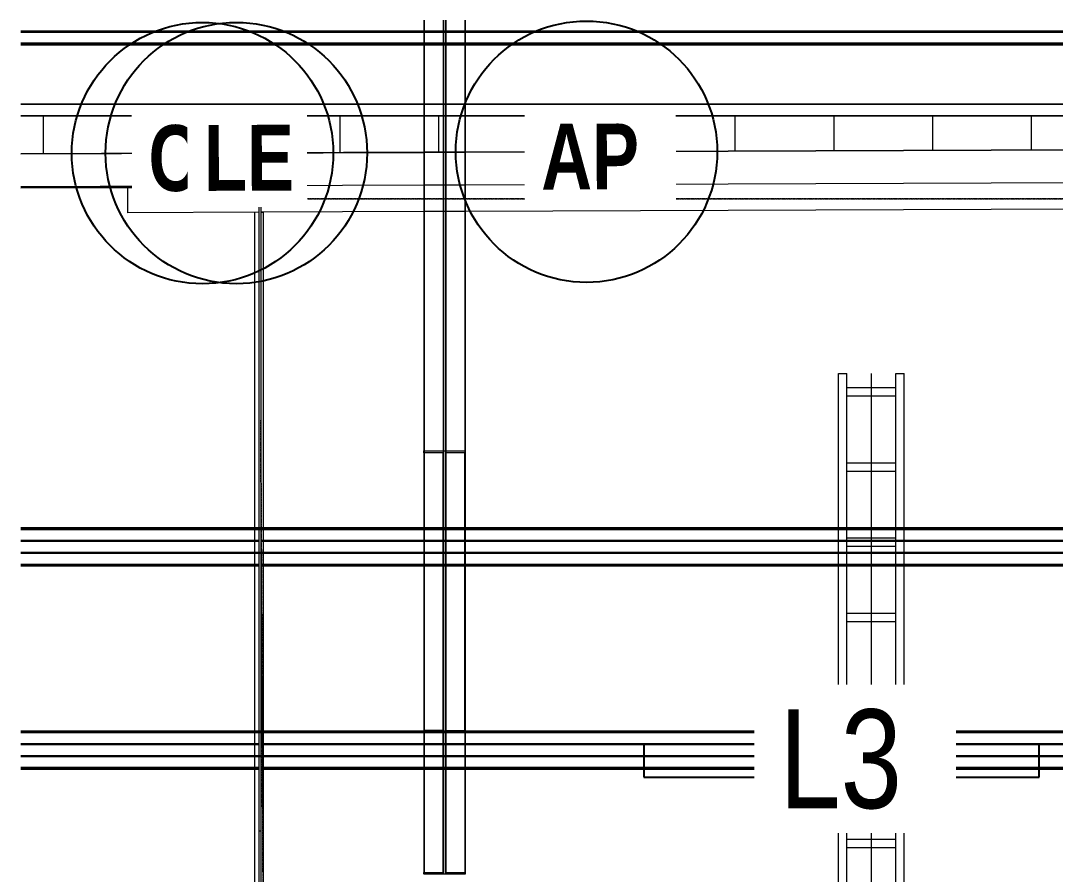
# Model space of a CAD drawing. Header units: centimetres. Extents: x -1906 to 5208, y -261 to 2955.
# Drawn here: x 1038.2 to 1352.3, y 2171.9 to 2431.2 of the extents above; entities that cross this region are included whole.
import ezdxf

# ---------------------------------------------------------------- set-up
doc = ezdxf.new("R2010")
doc.units = ezdxf.units.CM
doc.linetypes.add('_Overhead_2_', pattern=[0.47625, 0.3175, -0.15875])
doc.linetypes.add('Hidden', pattern=[0.714375, 0.47625, -0.238125])
for name, color, linetype, lineweight in [('A-ANNO-NOTE', 7, 'Continuous', 18), ('A-CLNG', 7, 'Continuous', 18), ('A-CLNG-PATT', 7, 'Continuous', 18), ('A-DETL-HDLN', 7, 'Hidden', 18), ('A-DOOR', 7, 'Continuous', 18), ('A-FLOR', 7, 'Continuous', 18), ('A-WALL', 7, 'Continuous', 18), ('E-CABL-TRAY', 7, 'Continuous', 18), ('E-CABL-TRAY-CNTR', 7, 'Continuous', 18), ('E-LITE-EQPM', 7, 'Continuous', 18), ('E-LITE-EQPM-IDEN', 7, 'Continuous', 18), ('G-IMPT', 7, 'Continuous', 18), ('I-WALL', 7, 'Continuous', 9), ('M-EQPM', 7, 'Continuous', 18), ('S-BEAM', 7, 'Continuous', 18), ('S-COLS', 7, 'Continuous', 18)]:
    doc.layers.add(name, color=color, linetype=linetype, lineweight=lineweight)
doc.styles.add('Arial_1', font='arial.ttf', dxfattribs={"width": 0.8, "height": 30})
doc.styles.add('Century Gothic_B_1', font='GOTHICB.TTF', dxfattribs={"width": 0.8, "height": 20})

# ---------------------------------------------------------------- blocks, each defined once
blk = doc.blocks.new('Costanera Perfil Z - Parametrizado - h_22cm-1718422-Planta Bodega almacenamiento insumos')
at = {"layer": 'S-BEAM', "color": 254, "lineweight": 9, "true_color": 0xcccccc}
for p, q in [((1.67, 4686.77), (1.67, 1495.65)), ((2.01, 4686.77), (2.01, 1495.65)), ((5.26, 4686.77), (5.26, 1495.65)), ((5.5, 4686.77), (5.5, 1495.65)), ((5.54, 4686.77), (5.54, 1495.65)), ((5.84, 4686.77), (5.84, 1495.65))]:
    blk.add_line(p, q, dxfattribs=at)
blk = doc.blocks.new('Costanera Perfil Z - Parametrizado - h_22cm-1718325-Planta Bodega almacenamiento insumos')
at = {"layer": 'S-BEAM', "color": 254, "lineweight": 9, "true_color": 0xcccccc}
for p, q in [((-5.84, 4686.98), (-5.84, 1495.86)), ((-5.54, 4686.98), (-5.54, 1495.86)), ((-5.5, 1495.86), (-5.5, 4686.98)), ((-5.26, 4686.98), (-5.26, 1495.86)), ((-2.01, 4686.98), (-2.01, 1568.73)), ((-1.67, 4686.98), (-1.67, 1568.73)), ((1.67, 4686.98), (1.67, 1495.86)), ((2.01, 4686.98), (2.01, 1495.86)), ((5.26, 4686.98), (5.26, 1568.73)), ((5.5, 4686.98), (5.5, 1568.73)), ((5.54, 4686.98), (5.54, 1568.73)), ((5.84, 4686.98), (5.84, 1568.73)), ((-2.01, 1568.23), (-2.01, 1495.86)), ((-1.67, 1568.23), (-1.67, 1495.86)), ((5.26, 1568.23), (5.26, 1495.86)), ((5.5, 1568.23), (5.5, 1495.86)), ((5.54, 1568.23), (5.54, 1495.86)), ((5.84, 1568.23), (5.84, 1495.86))]:
    blk.add_line(p, q, dxfattribs=at)
blk = doc.blocks.new('PQ_RVR_EST-01_ZZ_ZZ_MO_T_A_rvt-2-Planta Bodega almacenamiento insumos')
at = {"layer": 'S-BEAM', "color": 254, "lineweight": 9, "true_color": 0xcccccc}
for p, q in [((-4930.09, 2431.32), (-4930.09, 2427.99)), ((-4930.09, 2431.32), (-4930.09, 2427.99)), ((-4930.09, 2427.99), (-4930.09, 2431.32)), ((-4930.09, 2431.32), (-4930.09, 2427.99)), ((-4924.2, 2427.99), (-4924.2, 2431.32)), ((-4924.2, 2431.32), (-4924.2, 2427.99)), ((-4923.49, 2427.99), (-4923.49, 2431.32)), ((-4923.49, 2431.32), (-4923.49, 2427.99)), ((-4917.59, 2427.99), (-4917.59, 2431.32)), ((-4917.59, 2431.32), (-4917.59, 2427.99)), ((-4917.59, 2431.32), (-4917.59, 2427.99)), ((-4917.59, 2431.32), (-4917.59, 2427.99)), ((-4930.09, 2427.99), (-4930.09, 2427.64)), ((-4930.09, 2427.99), (-4930.09, 2427.64)), ((-4930.09, 2427.64), (-4930.09, 2427.99)), ((-4930.09, 2427.99), (-4930.09, 2427.64)), ((-4930.09, 2427.64), (-4930.09, 2423.81)), ((-4930.09, 2427.64), (-4930.09, 2423.81)), ((-4930.09, 2423.81), (-4930.09, 2427.64)), ((-4930.09, 2427.64), (-4930.09, 2423.81)), ((-4924.2, 2427.64), (-4924.2, 2427.99)), ((-4924.2, 2427.99), (-4924.2, 2427.64)), ((-4924.2, 2423.81), (-4924.2, 2427.64)), ((-4924.2, 2427.64), (-4924.2, 2423.81)), ((-4923.49, 2427.64), (-4923.49, 2427.99)), ((-4923.49, 2427.99), (-4923.49, 2427.64)), ((-4923.49, 2423.81), (-4923.49, 2427.64)), ((-4923.49, 2427.64), (-4923.49, 2423.81)), ((-4917.59, 2427.64), (-4917.59, 2427.99)), ((-4917.59, 2427.99), (-4917.59, 2427.64)), ((-4917.59, 2427.99), (-4917.59, 2427.64)), ((-4917.59, 2427.99), (-4917.59, 2427.64)), ((-4917.59, 2423.81), (-4917.59, 2427.64)), ((-4917.59, 2427.64), (-4917.59, 2423.81)), ((-4917.59, 2427.64), (-4917.59, 2423.81)), ((-4917.59, 2427.64), (-4917.59, 2423.81)), ((-4930.09, 2423.81), (-4930.09, 2277.18)), ((-4930.09, 2423.81), (-4930.09, 2277.18)), ((-4930.09, 2277.18), (-4930.09, 2423.81)), ((-4930.09, 2423.81), (-4930.09, 2300.51)), ((-4924.2, 2277.18), (-4924.2, 2423.81)), ((-4924.2, 2423.81), (-4924.2, 2277.18)), ((-4923.49, 2277.18), (-4923.49, 2423.81)), ((-4923.49, 2423.81), (-4923.49, 2277.18)), ((-4917.59, 2277.18), (-4917.59, 2423.81)), ((-4917.59, 2423.81), (-4917.59, 2277.18)), ((-4917.59, 2423.81), (-4917.59, 2277.18)), ((-4917.59, 2423.81), (-4917.59, 2277.18)), ((-4930.09, 2299.86), (-4930.09, 2277.18)), ((-4930.09, 2277.18), (-4930.09, 2273.36)), ((-4930.09, 2277.18), (-4930.09, 2273.36)), ((-4930.09, 2273.36), (-4930.09, 2277.18)), ((-4930.09, 2277.18), (-4930.09, 2273.36)), ((-4924.2, 2273.36), (-4924.2, 2277.18)), ((-4924.2, 2277.18), (-4924.2, 2273.36)), ((-4923.49, 2273.36), (-4923.49, 2277.18)), ((-4923.49, 2277.18), (-4923.49, 2273.36)), ((-4917.59, 2273.36), (-4917.59, 2277.18)), ((-4917.59, 2277.18), (-4917.59, 2273.36)), ((-4917.59, 2277.18), (-4917.59, 2273.36)), ((-4917.59, 2277.18), (-4917.59, 2273.36)), ((-4930.09, 2273.36), (-4930.09, 2273.01)), ((-4930.09, 2273.36), (-4930.09, 2273.01)), ((-4930.09, 2273.01), (-4930.09, 2273.36)), ((-4930.09, 2273.36), (-4930.09, 2273.01)), ((-4930.09, 2273.01), (-4930.09, 2269.68)), ((-4930.09, 2273.01), (-4930.09, 2269.68)), ((-4930.09, 2269.68), (-4930.09, 2273.01)), ((-4930.09, 2273.01), (-4930.09, 2269.68)), ((-4924.2, 2273.01), (-4924.2, 2273.36)), ((-4924.2, 2273.36), (-4924.2, 2273.01)), ((-4924.2, 2269.68), (-4924.2, 2273.01)), ((-4924.2, 2273.01), (-4924.2, 2269.68)), ((-4923.49, 2273.01), (-4923.49, 2273.36)), ((-4923.49, 2273.36), (-4923.49, 2273.01)), ((-4923.49, 2269.68), (-4923.49, 2273.01)), ((-4923.49, 2273.01), (-4923.49, 2269.68)), ((-4917.59, 2273.01), (-4917.59, 2273.36)), ((-4917.59, 2273.36), (-4917.59, 2273.01)), ((-4917.59, 2273.36), (-4917.59, 2273.01)), ((-4917.59, 2273.36), (-4917.59, 2273.01)), ((-4917.59, 2269.68), (-4917.59, 2273.01)), ((-4917.59, 2273.01), (-4917.59, 2269.68)), ((-4917.59, 2273.01), (-4917.59, 2269.68)), ((-4917.59, 2273.01), (-4917.59, 2269.68)), ((-4930.09, 2269.68), (-4930.09, 2269.33)), ((-4930.09, 2269.68), (-4930.09, 2269.33)), ((-4930.09, 2269.33), (-4930.09, 2269.68)), ((-4930.09, 2269.68), (-4930.09, 2269.33)), ((-4930.09, 2269.33), (-4930.09, 2265.5)), ((-4930.09, 2269.33), (-4930.09, 2265.5)), ((-4930.09, 2265.5), (-4930.09, 2269.33)), ((-4930.09, 2269.33), (-4930.09, 2265.5)), ((-4924.2, 2269.33), (-4924.2, 2269.68)), ((-4924.2, 2269.68), (-4924.2, 2269.33)), ((-4924.2, 2265.5), (-4924.2, 2269.33)), ((-4924.2, 2269.33), (-4924.2, 2265.5)), ((-4923.49, 2269.33), (-4923.49, 2269.68)), ((-4923.49, 2269.68), (-4923.49, 2269.33)), ((-4923.49, 2265.5), (-4923.49, 2269.33)), ((-4923.49, 2269.33), (-4923.49, 2265.5)), ((-4917.59, 2269.33), (-4917.59, 2269.68)), ((-4917.59, 2269.68), (-4917.59, 2269.33)), ((-4917.59, 2269.68), (-4917.59, 2269.33)), ((-4917.59, 2269.68), (-4917.59, 2269.33)), ((-4917.59, 2265.5), (-4917.59, 2269.33)), ((-4917.59, 2269.33), (-4917.59, 2265.5)), ((-4917.59, 2269.33), (-4917.59, 2265.5)), ((-4917.59, 2269.33), (-4917.59, 2265.5)), ((-4930.09, 2265.5), (-4930.09, 2215.44)), ((-4930.09, 2265.5), (-4930.09, 2215.44)), ((-4930.09, 2215.44), (-4930.09, 2265.5)), ((-4930.09, 2265.5), (-4930.09, 2215.44)), ((-4924.2, 2215.44), (-4924.2, 2265.5)), ((-4924.2, 2265.5), (-4924.2, 2215.44)), ((-4923.49, 2215.44), (-4923.49, 2265.5)), ((-4923.49, 2265.5), (-4923.49, 2215.44)), ((-4917.59, 2215.44), (-4917.59, 2265.5)), ((-4917.59, 2265.5), (-4917.59, 2215.44)), ((-4917.59, 2265.5), (-4917.59, 2215.44)), ((-4917.59, 2265.5), (-4917.59, 2215.44)), ((-4930.09, 2215.44), (-4930.09, 2211.62)), ((-4930.09, 2215.44), (-4930.09, 2211.62)), ((-4930.09, 2211.62), (-4930.09, 2215.44)), ((-4930.09, 2215.44), (-4930.09, 2211.62)), ((-4924.2, 2211.62), (-4924.2, 2215.44)), ((-4924.2, 2215.44), (-4924.2, 2211.62)), ((-4923.49, 2211.62), (-4923.49, 2215.44)), ((-4923.49, 2215.44), (-4923.49, 2211.62)), ((-4917.59, 2211.62), (-4917.59, 2215.44)), ((-4917.59, 2215.44), (-4917.59, 2211.62)), ((-4917.59, 2215.44), (-4917.59, 2211.62)), ((-4917.59, 2215.44), (-4917.59, 2211.62)), ((-4930.09, 2211.62), (-4930.09, 2211.27)), ((-4930.09, 2211.62), (-4930.09, 2211.27)), ((-4930.09, 2211.27), (-4930.09, 2211.62)), ((-4930.09, 2211.62), (-4930.09, 2211.27)), ((-4930.09, 2211.27), (-4930.09, 2207.94)), ((-4930.09, 2211.27), (-4930.09, 2207.94)), ((-4930.09, 2207.94), (-4930.09, 2211.27)), ((-4930.09, 2211.27), (-4930.09, 2207.94)), ((-4924.2, 2211.27), (-4924.2, 2211.62)), ((-4924.2, 2211.62), (-4924.2, 2211.27)), ((-4924.2, 2207.94), (-4924.2, 2211.27)), ((-4924.2, 2211.27), (-4924.2, 2207.94)), ((-4923.49, 2211.27), (-4923.49, 2211.62)), ((-4923.49, 2211.62), (-4923.49, 2211.27)), ((-4923.49, 2207.94), (-4923.49, 2211.27)), ((-4923.49, 2211.27), (-4923.49, 2207.94)), ((-4917.59, 2211.27), (-4917.59, 2211.62)), ((-4917.59, 2211.62), (-4917.59, 2211.27)), ((-4917.59, 2211.62), (-4917.59, 2211.27)), ((-4917.59, 2211.62), (-4917.59, 2211.27)), ((-4917.59, 2207.94), (-4917.59, 2211.27)), ((-4917.59, 2211.27), (-4917.59, 2207.94)), ((-4917.59, 2211.27), (-4917.59, 2207.94)), ((-4917.59, 2211.27), (-4917.59, 2207.94)), ((-4930.09, 2207.94), (-4930.09, 2207.59)), ((-4930.09, 2207.94), (-4930.09, 2207.59)), ((-4930.09, 2207.59), (-4930.09, 2207.94)), ((-4930.09, 2207.94), (-4930.09, 2207.59)), ((-4930.09, 2207.59), (-4930.09, 2203.76)), ((-4930.09, 2207.59), (-4930.09, 2203.76)), ((-4930.09, 2203.76), (-4930.09, 2207.59)), ((-4930.09, 2207.59), (-4930.09, 2203.76)), ((-4924.2, 2207.59), (-4924.2, 2207.94)), ((-4924.2, 2207.94), (-4924.2, 2207.59)), ((-4924.2, 2203.76), (-4924.2, 2207.59)), ((-4924.2, 2207.59), (-4924.2, 2203.76)), ((-4923.49, 2207.59), (-4923.49, 2207.94)), ((-4923.49, 2207.94), (-4923.49, 2207.59)), ((-4923.49, 2203.76), (-4923.49, 2207.59)), ((-4923.49, 2207.59), (-4923.49, 2203.76)), ((-4917.59, 2207.59), (-4917.59, 2207.94)), ((-4917.59, 2207.94), (-4917.59, 2207.59)), ((-4917.59, 2207.94), (-4917.59, 2207.59)), ((-4917.59, 2207.94), (-4917.59, 2207.59)), ((-4917.59, 2203.76), (-4917.59, 2207.59)), ((-4917.59, 2207.59), (-4917.59, 2203.76)), ((-4917.59, 2207.59), (-4917.59, 2203.76)), ((-4917.59, 2207.59), (-4917.59, 2203.76)), ((-4930.09, 2203.76), (-4930.09, 2171.94)), ((-4930.09, 2203.76), (-4930.09, 2171.94)), ((-4930.09, 2171.94), (-4930.09, 2203.76)), ((-4930.09, 2203.76), (-4930.09, 2172.52)), ((-4924.2, 2171.94), (-4924.2, 2203.76)), ((-4924.2, 2203.76), (-4924.2, 2171.94)), ((-4923.49, 2171.94), (-4923.49, 2203.76)), ((-4923.49, 2203.76), (-4923.49, 2171.94)), ((-4917.59, 2171.94), (-4917.59, 2203.76)), ((-4917.59, 2203.76), (-4917.59, 2171.94)), ((-4917.59, 2203.76), (-4917.59, 2172.02)), ((-4917.59, 2203.76), (-4917.59, 2171.94)), ((-4924.2, 2171.94), (-4930.09, 2171.94)), ((-4917.59, 2171.94), (-4923.49, 2171.94)), ((-4917.59, 2172.02), (-4917.59, 2171.94))]:
    blk.add_line(p, q, dxfattribs=at)
at = {"layer": 'S-COLS', "color": 253, "lineweight": 9, "true_color": 0xaaaaaa}
for p, q in [((-4930.2, 2299.93), (-4930.2, 2300.52)), ((-4930.2, 2299.93), (-4930.2, 2277.18)), ((-4930.09, 2300.52), (-4917.7, 2300.52)), ((-4924.3, 2299.93), (-4930.09, 2299.93)), ((-4924.3, 2277.18), (-4924.3, 2299.93)), ((-4917.7, 2299.93), (-4923.59, 2299.93)), ((-4923.59, 2299.93), (-4923.59, 2277.18)), ((-4917.7, 2300.52), (-4917.7, 2299.93)), ((-4917.7, 2277.18), (-4917.7, 2299.93)), ((-4930.2, 2277.18), (-4930.2, 2273.36)), ((-4924.3, 2273.36), (-4924.3, 2277.18)), ((-4923.59, 2277.18), (-4923.59, 2273.36)), ((-4917.7, 2273.36), (-4917.7, 2277.18)), ((-4930.2, 2273.36), (-4930.2, 2273.01)), ((-4930.2, 2273.01), (-4930.2, 2269.68)), ((-4924.3, 2273.01), (-4924.3, 2273.36)), ((-4924.3, 2269.68), (-4924.3, 2273.01)), ((-4923.59, 2273.36), (-4923.59, 2273.01)), ((-4923.59, 2273.01), (-4923.59, 2269.68)), ((-4917.7, 2273.01), (-4917.7, 2273.36)), ((-4917.7, 2269.68), (-4917.7, 2273.01)), ((-4930.2, 2269.68), (-4930.2, 2269.33)), ((-4930.2, 2269.33), (-4930.2, 2265.5)), ((-4924.3, 2269.33), (-4924.3, 2269.68)), ((-4924.3, 2265.5), (-4924.3, 2269.33)), ((-4923.59, 2269.68), (-4923.59, 2269.33)), ((-4923.59, 2269.33), (-4923.59, 2265.5)), ((-4917.7, 2269.33), (-4917.7, 2269.68)), ((-4917.7, 2265.5), (-4917.7, 2269.33)), ((-4930.2, 2265.5), (-4930.2, 2249.16)), ((-4924.3, 2215.44), (-4924.3, 2265.5)), ((-4923.59, 2265.5), (-4923.59, 2215.44)), ((-4917.7, 2249.16), (-4917.7, 2265.5)), ((-4930.2, 2249.16), (-4930.2, 2215.61)), ((-4917.7, 2215.61), (-4917.7, 2249.16)), ((-4924.3, 2215.61), (-4930.09, 2215.61)), ((-4924.3, 2211.62), (-4924.3, 2215.44)), ((-4923.59, 2215.44), (-4923.59, 2211.62)), ((-4923.49, 2215.61), (-4917.7, 2215.61)), ((-4924.3, 2211.27), (-4924.3, 2211.62)), ((-4924.3, 2207.94), (-4924.3, 2211.27)), ((-4923.59, 2211.62), (-4923.59, 2211.27)), ((-4923.59, 2211.27), (-4923.59, 2207.94)), ((-4924.3, 2207.59), (-4924.3, 2207.94)), ((-4924.3, 2203.76), (-4924.3, 2207.59)), ((-4923.59, 2207.94), (-4923.59, 2207.59)), ((-4923.59, 2207.59), (-4923.59, 2203.76)), ((-4924.3, 2172.52), (-4924.3, 2203.76)), ((-4923.59, 2203.76), (-4923.59, 2172.52)), ((-4930.2, 2171.94), (-4930.2, 2172.52)), ((-4930.09, 2172.52), (-4924.3, 2172.52)), ((-4924.2, 2171.94), (-4930.09, 2171.94)), ((-4924.2, 2171.94), (-4930.09, 2171.94)), ((-4923.49, 2171.94), (-4924.2, 2171.94)), ((-4923.49, 2171.94), (-4924.2, 2171.94)), ((-4923.59, 2172.52), (-4917.7, 2172.52)), ((-4917.7, 2171.94), (-4923.49, 2171.94)), ((-4917.7, 2171.94), (-4923.49, 2171.94)), ((-4917.7, 2172.52), (-4917.7, 2171.94))]:
    blk.add_line(p, q, dxfattribs=at)
at = {"layer": 'S-BEAM', "color": 254, "lineweight": 9, "true_color": 0xcccccc, "rotation": 269.9999999999998}
for name, p in [('Costanera Perfil Z - Parametrizado - h_22cm-1718422-Planta Bodega almacenamiento insumos', (-6548.23, 2429.65)), ('Costanera Perfil Z - Parametrizado - h_22cm-1718325-Planta Bodega almacenamiento insumos', (-6548.44, 2271.34)), ('Costanera Perfil Z - Parametrizado - h_22cm-1718325-Planta Bodega almacenamiento insumos', (-6548.44, 2209.6))]:
    blk.add_blockref(name, p, dxfattribs=at)
blk = doc.blocks.new('Doors-Door-sets- LAHET-LAH010005 - 2_00 x 2_30-1627112-Planta Bodega almacenamiento insumos')
at = {"layer": 'A-DOOR', "color": 253, "lineweight": 9, "true_color": 0xaaaaaa}
for p, q in [((-103, 5.12), (-102, 5.42)), ((-103, 5), (-103, 5.12)), ((-103, 5.12), (-65.95, 5.12)), ((-102, 5.42), (-65.95, 5.42))]:
    blk.add_line(p, q, dxfattribs=at)
blk = doc.blocks.new('PQ_RVR_ARQ-01_ZZ_ZZ_MO_T_A_rvt-2-Planta Bodega almacenamiento insumos')
at = {"layer": 'A-CLNG-PATT', "true_color": 0xd4d4d4}
h = blk.add_hatch(dxfattribs=at)
h.set_pattern_fill('FP_2', color=254, style=0, pattern_type=2)
h.set_pattern_definition([(90, (-3304.875, 82.28), (-30, 2e-15), [])])
h.paths.add_polyline_path([(-5052.58, 2390.87), (-5002.37, 2391.05), (-5002.38, 2395.95), (-4992.38, 2395.98), (-4992.37, 2391.09), (-4992.1, 2391.09), (-4992.12, 2395.98), (-4982.12, 2396.02), (-4982.1, 2391.13), (-4883.26, 2391.49), (-4883.18, 2393.89), (-4878.27, 2393.9), (-4878.26, 2391.51), (-3415.88, 2396.85), (-3415.79, 2399.31), (-3410.88, 2399.32), (-3410.88, 2396.87), (-3394.92, 2396.92), (-3394.83, 2399.39), (-3389.93, 2399.4), (-3389.92, 2396.94), (-3357.36, 2397.06), (-3357.3, 2402.03), (-3347.38, 2402.06), (-3347.36, 2397.1), (-2576.23, 2399.91), (-2577.59, 2638.97), (-2698.21, 2638.91), (-2698.21, 2636.41), (-2706.21, 2636.41), (-2706.21, 2638.91), (-2735.71, 2638.91), (-2735.71, 2632.91), (-2765.71, 2632.91), (-2765.71, 2638.91), (-2775.27, 2638.91), (-2774.58, 2637.77), (-2772.9, 2632.98), (-2772.33, 2627.86), (-2772.9, 2622.75), (-2774.85, 2617.5), (-2777.34, 2613.52), (-2780.99, 2609.88), (-2785.35, 2607.14), (-2790.54, 2605.4), (-2795.33, 2604.86), (-2800.64, 2605.51), (-2805.31, 2607.15), (-2809.84, 2610.05), (-2813.31, 2613.52), (-2816.07, 2617.96), (-2817.75, 2622.75), (-2818.33, 2627.86), (-2817.76, 2632.91), (-3110.95, 2632.91), (-3110.95, 2638.97), (-3114.28, 2638.97), (-3114.28, 2632.91), (-3274.28, 2632.91), (-3272.9, 2628.98), (-3272.33, 2623.86), (-3272.9, 2618.75), (-3274.85, 2613.5), (-3277.34, 2609.52), (-3280.99, 2605.88), (-3285.73, 2603.01), (-3290.54, 2601.4), (-3295.33, 2600.86), (-3300.64, 2601.51), (-3305.31, 2603.15), (-3309.84, 2606.05), (-3313.31, 2609.52), (-3316.07, 2613.96), (-3317.8, 2619.21), (-3318.33, 2623.86), (-3317.71, 2629.09), (-3316.38, 2632.91), (-3332.3, 2632.91), (-3332.37, 2628.83), (-3645.03, 2628.83), (-4101.8, 2402.33), (-5052.58, 2402.33), (-5052.58, 2401.84)])
h.paths.add_polyline_path([(-4115.83, 2455.93), (-4101.8, 2455.93), (-3805.08, 2603.06), (-3805.31, 2603.15), (-3809.84, 2606.05), (-3813.31, 2609.52), (-3816.07, 2613.96), (-3817.8, 2619.21), (-3818.33, 2623.86), (-3817.71, 2629.09), (-3815.81, 2634.23), (-3813.31, 2638.2), (-3812.54, 2638.97), (-4282.78, 2638.97), (-4280.82, 2637.68), (-4277.34, 2634.2), (-4274.58, 2629.77), (-4272.9, 2624.98), (-4272.33, 2619.86), (-4272.9, 2614.75), (-4274.85, 2609.5), (-4277.34, 2605.52), (-4280.99, 2601.88), (-4285.35, 2599.14), (-4290.54, 2597.4), (-4295.33, 2596.86), (-4300.64, 2597.51), (-4305.31, 2599.15), (-4309.84, 2602.05), (-4313.31, 2605.52), (-4316.07, 2609.96), (-4317.75, 2614.75), (-4318.33, 2619.86), (-4317.75, 2624.98), (-4315.81, 2630.23), (-4313.31, 2634.2), (-4309.67, 2637.85), (-4307.87, 2638.97), (-4782.78, 2638.97), (-4780.82, 2637.68), (-4777.34, 2634.2), (-4774.58, 2629.77), (-4772.9, 2624.98), (-4772.33, 2619.86), (-4772.9, 2614.75), (-4774.85, 2609.5), (-4777.34, 2605.52), (-4780.99, 2601.88), (-4785.35, 2599.14), (-4790.54, 2597.4), (-4795.33, 2596.86), (-4800.64, 2597.51), (-4805.31, 2599.15), (-4809.84, 2602.05), (-4813.31, 2605.52), (-4816.07, 2609.96), (-4817.75, 2614.75), (-4818.33, 2619.86), (-4817.75, 2624.98), (-4815.81, 2630.23), (-4813.31, 2634.2), (-4809.67, 2637.85), (-4807.87, 2638.97), (-5052.58, 2638.97), (-5052.58, 2455.93), (-4121.73, 2455.93)])
h.paths.add_polyline_path([(-3225.77, 2526.96), (-3246.21, 2526.96), (-3246.21, 2629.98), (-3230.65, 2629.98), (-3230.65, 2630.15), (-3196.38, 2630.15), (-3196.38, 2629.98), (-3193.47, 2629.98), (-3193.47, 2526.96), (-3207.71, 2526.96)])
h.paths.add_polyline_path([(-3772.87, 2619.03), (-3732.66, 2638.97), (-3778.11, 2638.97), (-3777.34, 2638.2), (-3774.58, 2633.77), (-3772.9, 2628.98), (-3772.33, 2623.86), (-3772.85, 2619.21)])
h.paths.add_polyline_path([(-2938.74, 2634.66), (-2938.74, 2638.97), (-2939.36, 2638.97), (-2939.36, 2634.66)])
h.paths.add_polyline_path([(-2950.51, 2634.66), (-2950.51, 2638.97), (-2951.12, 2638.97), (-2951.12, 2634.66)])
h.paths.add_polyline_path([(-2957, 2634.66), (-2956.39, 2634.66), (-2956.39, 2638.97), (-2957, 2638.97)])
h.paths.add_polyline_path([(-3016.24, 2634.66), (-3015.19, 2634.66), (-3015.19, 2638.97), (-3016.24, 2638.97)])
h.paths.add_polyline_path([(-2933.48, 2634.66), (-2932.86, 2634.66), (-2932.86, 2638.97), (-2933.48, 2638.97)])
h.paths.add_polyline_path([(-2833.51, 2634.66), (-2832.89, 2634.66), (-2832.89, 2638.97), (-2833.51, 2638.97)])
h.paths.add_polyline_path([(-3117.56, 2634.66), (-3117.56, 2638.97), (-3118.09, 2638.97), (-3118.09, 2634.66)])
h.paths.add_polyline_path([(-3103.84, 2634.66), (-3103.84, 2638.97), (-3106.56, 2638.97), (-3106.56, 2634.66)])
h.paths.add_polyline_path([(-2944.62, 2634.66), (-2944.62, 2638.97), (-2945.24, 2638.97), (-2945.24, 2634.66)])
h.paths.add_polyline_path([(-3259.23, 2634.66), (-3258.61, 2634.66), (-3258.61, 2638.97), (-3259.23, 2638.97)])
h.paths.add_polyline_path([(-3021.51, 2634.66), (-3021.51, 2638.97), (-3022.13, 2638.97), (-3022.13, 2634.66)])
h.paths.add_polyline_path([(-2892.31, 2634.66), (-2891.7, 2634.66), (-2891.7, 2638.97), (-2892.31, 2638.97)])
h.paths.add_polyline_path([(-2897.58, 2634.66), (-2897.58, 2638.97), (-2898.19, 2638.97), (-2898.19, 2634.66)])
h.paths.add_polyline_path([(-2915.22, 2634.66), (-2915.22, 2638.97), (-2915.84, 2638.97), (-2915.84, 2634.66)])
h.paths.add_polyline_path([(-3080.32, 2634.66), (-3080.32, 2638.97), (-3080.93, 2638.97), (-3080.93, 2634.66)])
h.paths.add_polyline_path([(-3123.36, 2634.66), (-3123.36, 2638.97), (-3123.98, 2638.97), (-3123.98, 2634.66)])
h.paths.add_polyline_path([(-3264.5, 2634.66), (-3264.5, 2638.97), (-3265.11, 2638.97), (-3265.11, 2634.66)])
h.paths.add_polyline_path([(-3004.04, 2634.66), (-3003.43, 2634.66), (-3003.43, 2638.97), (-3004.04, 2638.97)])
h.paths.add_polyline_path([(-2921.1, 2634.66), (-2921.1, 2638.97), (-2921.72, 2638.97), (-2921.72, 2634.66)])
h.paths.add_polyline_path([(-2962.27, 2634.66), (-2962.27, 2638.97), (-2962.88, 2638.97), (-2962.88, 2634.66)])
h.paths.add_polyline_path([(-2927.6, 2634.66), (-2926.98, 2634.66), (-2926.98, 2638.97), (-2927.6, 2638.97)])
h.paths.add_polyline_path([(-3247.47, 2634.66), (-3246.85, 2634.66), (-3246.85, 2638.97), (-3247.47, 2638.97)])
h.paths.add_polyline_path([(-3009.31, 2634.66), (-3009.31, 2638.97), (-3009.93, 2638.97), (-3009.93, 2634.66)])
h.paths.add_polyline_path([(-3075.05, 2634.66), (-3074.44, 2634.66), (-3074.44, 2638.97), (-3075.05, 2638.97)])
h.paths.add_polyline_path([(-3252.73, 2634.66), (-3252.73, 2638.97), (-3253.35, 2638.97), (-3253.35, 2634.66)])
h.paths.add_polyline_path([(-2998.16, 2634.66), (-2997.55, 2634.66), (-2997.55, 2638.97), (-2998.16, 2638.97)])
h.paths.add_polyline_path([(-3068.56, 2634.66), (-3068.56, 2638.97), (-3069.17, 2638.97), (-3069.17, 2634.66)])
h.paths.add_polyline_path([(-3241.59, 2634.66), (-3240.97, 2634.66), (-3240.97, 2638.97), (-3241.59, 2638.97)])
h.paths.add_polyline_path([(-3098.57, 2634.66), (-3097.96, 2634.66), (-3097.96, 2638.97), (-3098.57, 2638.97)])
h.paths.add_polyline_path([(-2838.77, 2634.66), (-2838.77, 2638.97), (-2839.39, 2638.97), (-2839.39, 2634.66)])
h.paths.add_polyline_path([(-3086.2, 2634.66), (-3086.2, 2638.97), (-3086.81, 2638.97), (-3086.81, 2634.66)])
h.paths.add_polyline_path([(-3129.24, 2634.66), (-3129.24, 2638.97), (-3129.86, 2638.97), (-3129.86, 2634.66)])
h.paths.add_polyline_path([(-3235.71, 2634.66), (-3235.09, 2634.66), (-3235.09, 2638.97), (-3235.71, 2638.97)])
h.paths.add_polyline_path([(-3063.29, 2634.66), (-3062.68, 2634.66), (-3062.68, 2638.97), (-3063.29, 2638.97)])
h.paths.add_polyline_path([(-2992.28, 2634.66), (-2991.67, 2634.66), (-2991.67, 2638.97), (-2992.28, 2638.97)])
h.paths.add_polyline_path([(-2986.4, 2634.66), (-2985.79, 2634.66), (-2985.79, 2638.97), (-2986.4, 2638.97)])
h.paths.add_polyline_path([(-2845.27, 2634.66), (-2844.65, 2634.66), (-2844.65, 2638.97), (-2845.27, 2638.97)])
h.paths.add_polyline_path([(-2974.64, 2634.66), (-2974.03, 2634.66), (-2974.03, 2638.97), (-2974.64, 2638.97)])
h.paths.add_polyline_path([(-2850.54, 2634.66), (-2850.54, 2638.97), (-2851.15, 2638.97), (-2851.15, 2634.66)])
h.paths.add_polyline_path([(-3135.74, 2634.66), (-3135.12, 2634.66), (-3135.12, 2638.97), (-3135.74, 2638.97)])
h.paths.add_polyline_path([(-3141, 2634.66), (-3141, 2638.97), (-3141.62, 2638.97), (-3141.62, 2634.66)])
h.paths.add_polyline_path([(-2827.63, 2634.66), (-2827.01, 2634.66), (-2827.01, 2638.97), (-2827.63, 2638.97)])
h.paths.add_polyline_path([(-2821.75, 2634.66), (-2821.13, 2634.66), (-2821.13, 2638.97), (-2821.75, 2638.97), (-2821.75, 2638.08)])
h.paths.add_polyline_path([(-3270.99, 2634.66), (-3270.38, 2634.66), (-3270.38, 2638.97), (-3270.99, 2638.97), (-3270.99, 2635.67)])
h.paths.add_polyline_path([(-3147.5, 2634.66), (-3146.88, 2634.66), (-3146.88, 2638.97), (-3147.5, 2638.97)])
h.paths.add_polyline_path([(-3152.76, 2634.66), (-3152.76, 2638.97), (-3153.38, 2638.97), (-3153.38, 2634.66)])
h.paths.add_polyline_path([(-3057.41, 2634.66), (-3056.79, 2634.66), (-3056.79, 2638.97), (-3057.41, 2638.97)])
h.paths.add_polyline_path([(-3158.64, 2634.66), (-3158.64, 2638.97), (-3159.26, 2638.97), (-3159.26, 2634.66)])
h.paths.add_polyline_path([(-3229.83, 2634.66), (-3229.21, 2634.66), (-3229.21, 2638.97), (-3229.83, 2638.97)])
h.paths.add_polyline_path([(-3223.95, 2634.66), (-3223.33, 2634.66), (-3223.33, 2638.97), (-3223.95, 2638.97)])
h.paths.add_polyline_path([(-3164.53, 2634.66), (-3164.53, 2638.97), (-3165.14, 2638.97), (-3165.14, 2634.66)])
h.paths.add_polyline_path([(-2980.52, 2634.66), (-2979.91, 2634.66), (-2979.91, 2638.97), (-2980.52, 2638.97)])
h.paths.add_polyline_path([(-2856.42, 2634.66), (-2856.42, 2638.97), (-2857.03, 2638.97), (-2857.03, 2634.66)])
h.paths.add_polyline_path([(-3050.91, 2634.66), (-3050.91, 2638.97), (-3051.53, 2638.97), (-3051.53, 2634.66)])
h.paths.add_polyline_path([(-3045.65, 2634.66), (-3045.03, 2634.66), (-3045.03, 2638.97), (-3045.65, 2638.97)])
h.paths.add_polyline_path([(-3170.41, 2634.66), (-3170.41, 2638.97), (-3171.02, 2638.97), (-3171.02, 2634.66)])
h.paths.add_polyline_path([(-2862.3, 2634.66), (-2862.3, 2638.97), (-2862.91, 2638.97), (-2862.91, 2634.66)])
h.paths.add_polyline_path([(-2868.18, 2634.66), (-2868.18, 2638.97), (-2868.79, 2638.97), (-2868.79, 2634.66)])
h.paths.add_polyline_path([(-2904.07, 2634.66), (-2903.46, 2634.66), (-2903.46, 2638.97), (-2904.07, 2638.97)])
h.paths.add_polyline_path([(-3329.62, 2634.66), (-3329.62, 2638.97), (-3330.24, 2638.97), (-3330.24, 2634.66)])
h.paths.add_polyline_path([(-3039.15, 2634.66), (-3039.15, 2638.97), (-3039.77, 2638.97), (-3039.77, 2634.66)])
h.paths.add_polyline_path([(-3324.35, 2634.66), (-3323.74, 2634.66), (-3323.74, 2638.97), (-3324.35, 2638.97)])
h.paths.add_polyline_path([(-3217.45, 2634.66), (-3217.45, 2638.97), (-3218.06, 2638.97), (-3218.06, 2634.66)])
h.paths.add_polyline_path([(-3092.08, 2634.66), (-3092.08, 2638.97), (-3092.69, 2638.97), (-3092.69, 2634.66)])
h.paths.add_polyline_path([(-3176.9, 2634.66), (-3176.29, 2634.66), (-3176.29, 2638.97), (-3176.9, 2638.97)])
h.paths.add_polyline_path([(-3182.17, 2634.66), (-3182.17, 2638.97), (-3182.78, 2638.97), (-3182.78, 2634.66)])
h.paths.add_polyline_path([(-2874.67, 2634.66), (-2874.06, 2634.66), (-2874.06, 2638.97), (-2874.67, 2638.97)])
h.paths.add_polyline_path([(-3193.93, 2634.66), (-3193.93, 2638.97), (-3194.54, 2638.97), (-3194.54, 2634.66)])
h.paths.add_polyline_path([(-3033.89, 2634.66), (-3033.27, 2634.66), (-3033.27, 2638.97), (-3033.89, 2638.97)])
h.paths.add_polyline_path([(-2968.15, 2634.66), (-2968.15, 2638.97), (-2968.76, 2638.97), (-2968.76, 2634.66)])
h.paths.add_polyline_path([(-2879.94, 2634.66), (-2879.94, 2638.97), (-2880.55, 2638.97), (-2880.55, 2634.66)])
h.paths.add_polyline_path([(-3028.01, 2634.66), (-3027.39, 2634.66), (-3027.39, 2638.97), (-3028.01, 2638.97)])
h.paths.add_polyline_path([(-2885.82, 2634.66), (-2885.82, 2638.97), (-2886.43, 2638.97), (-2886.43, 2634.66)])
h.paths.add_polyline_path([(-3318.47, 2634.66), (-3317.42, 2634.66), (-3317.42, 2638.97), (-3318.47, 2638.97), (-3318.47, 2635.64)])
h.paths.add_polyline_path([(-3188.05, 2634.66), (-3188.05, 2638.97), (-3188.66, 2638.97), (-3188.66, 2634.66)])
h.paths.add_polyline_path([(-3206.3, 2634.66), (-3205.69, 2634.66), (-3205.69, 2638.97), (-3206.3, 2638.97)])
h.paths.add_polyline_path([(-3200.42, 2634.66), (-3199.81, 2634.66), (-3199.81, 2638.97), (-3200.42, 2638.97)])
h.paths.add_polyline_path([(-3276.26, 2636.47), (-3276.26, 2638.97), (-3276.87, 2638.97), (-3276.87, 2637.45), (-3276.54, 2636.92)])
h.paths.add_polyline_path([(-2815.87, 2638.13), (-2815.34, 2638.97), (-2815.87, 2638.97), (-2815.87, 2638.54)])
at = {"layer": 'A-CLNG', "color": 254, "true_color": 0xd4d4d4}
for p, q in [((-4917.59, 2391.36), (-4128.33, 2394.24)), ((-5052.58, 2390.87), (-4930.09, 2391.32)), ((-4930.09, 2391.32), (-4924.2, 2391.34)), ((-4924.2, 2391.34), (-4923.49, 2391.34)), ((-4923.49, 2391.34), (-4917.59, 2391.36))]:
    blk.add_line(p, q, dxfattribs=at)
at = {"layer": 'A-FLOR', "color": 254, "linetype": '_Overhead_2_', "lineweight": 9, "true_color": 0xd4d4d4}
for p, q in [((-4979.7, 2377.11), (-4930.09, 2377.11)), ((-4930.09, 2377.11), (-4979.7, 2377.11)), ((-4930.09, 2377.11), (-4924.2, 2377.11)), ((-4924.2, 2377.11), (-4930.09, 2377.11)), ((-4924.2, 2377.11), (-4923.49, 2377.11)), ((-4923.49, 2377.11), (-4924.2, 2377.11)), ((-4923.49, 2377.11), (-4917.59, 2377.11)), ((-4917.59, 2377.11), (-4923.49, 2377.11)), ((-4917.59, 2377.11), (-4128.33, 2377.11)), ((-4128.33, 2377.11), (-4917.59, 2377.11)), ((-4979.54, 2277.18), (-4979.7, 2309.83)), ((-4979.7, 2309.83), (-4979.54, 2277.18)), ((-4979.52, 2273.36), (-4979.54, 2277.18)), ((-4979.54, 2277.18), (-4979.52, 2273.36)), ((-4979.52, 2273.01), (-4979.52, 2273.36)), ((-4979.52, 2273.36), (-4979.52, 2273.01)), ((-4979.5, 2269.68), (-4979.52, 2273.01)), ((-4979.52, 2273.01), (-4979.5, 2269.68)), ((-4979.5, 2269.33), (-4979.5, 2269.68)), ((-4979.5, 2269.68), (-4979.5, 2269.33)), ((-4979.48, 2265.5), (-4979.5, 2269.33)), ((-4979.5, 2269.33), (-4979.48, 2265.5)), ((-4979.22, 2215.44), (-4979.48, 2265.5)), ((-4979.48, 2265.5), (-4979.22, 2215.44)), ((-4979.2, 2211.62), (-4979.22, 2215.44)), ((-4979.22, 2215.44), (-4979.2, 2211.62)), ((-4979.2, 2211.27), (-4979.2, 2211.62)), ((-4979.2, 2211.62), (-4979.2, 2211.27)), ((-4979.18, 2207.94), (-4979.2, 2211.27)), ((-4979.2, 2211.27), (-4979.18, 2207.94)), ((-4979.18, 2207.59), (-4979.18, 2207.94)), ((-4979.18, 2207.94), (-4979.18, 2207.59)), ((-4979.16, 2203.76), (-4979.18, 2207.59)), ((-4979.18, 2207.59), (-4979.16, 2203.76)), ((-4978.81, 2135.51), (-4979.16, 2203.76)), ((-4979.16, 2203.76), (-4978.81, 2135.51))]:
    blk.add_line(p, q, dxfattribs=at)
at = {"layer": 'A-WALL', "color": 253, "lineweight": 9, "true_color": 0xaaaaaa}
for p, q in [((-5020.14, 2380.46), (-5020.11, 2372.88)), ((-4979.7, 2381.03), (-4980.2, 2381.03)), ((-4980.2, 2277.18), (-4980.2, 2381.03)), ((-4979.7, 2381.03), (-4979.7, 2277.18)), ((-4128.33, 2376.18), (-4917.59, 2373.26)), ((-4980.2, 2373.03), (-5020.11, 2372.88)), ((-4930.09, 2373.21), (-4979.7, 2373.03)), ((-4924.2, 2373.24), (-4930.09, 2373.21)), ((-4923.49, 2373.24), (-4924.2, 2373.24)), ((-4917.59, 2373.26), (-4923.49, 2373.24)), ((-4980.2, 2270.43), (-4980.2, 2277.18)), ((-4979.7, 2277.18), (-4979.7, 2270.43)), ((-4980.2, 2269.68), (-4980.2, 2270.43)), ((-4980.2, 2269.33), (-4980.2, 2269.68)), ((-4980.2, 2215.44), (-4980.2, 2269.33)), ((-4979.7, 2270.43), (-4979.7, 2269.68)), ((-4979.7, 2269.68), (-4979.7, 2269.33)), ((-4979.7, 2269.33), (-4979.7, 2215.44)), ((-4980.2, 2208.76), (-4980.2, 2215.44)), ((-4979.7, 2215.44), (-4979.7, 2208.76)), ((-4980.2, 2207.94), (-4980.2, 2208.76)), ((-4979.7, 2208.76), (-4979.7, 2207.94)), ((-4980.2, 2207.59), (-4980.2, 2207.94)), ((-4980.2, 2185.14), (-4980.2, 2207.59)), ((-4979.7, 2207.94), (-4979.7, 2207.59)), ((-4979.7, 2207.59), (-4979.7, 2185.14)), ((-4980.2, 2185.14), (-4979.7, 2185.14)), ((-4980.2, 1872.02), (-4980.2, 2185.14)), ((-4979.7, 2185.14), (-4979.7, 1872.02))]:
    blk.add_line(p, q, dxfattribs=at)
at = {"layer": 'A-WALL', "color": 253, "true_color": 0xaaaaaa}
for p, q in [((-4981.45, 2277.18), (-4981.45, 2373.02)), ((-4979.7, 2373.03), (-4978.95, 2373.03)), ((-4978.95, 2373.03), (-4978.95, 2277.18)), ((-4981.45, 2273.36), (-4981.45, 2277.18)), ((-4978.95, 2277.18), (-4978.95, 2273.36)), ((-4981.45, 2273.01), (-4981.45, 2273.36)), ((-4981.45, 2269.68), (-4981.45, 2273.01)), ((-4978.95, 2273.36), (-4978.95, 2273.01)), ((-4978.95, 2273.01), (-4978.95, 2269.68)), ((-4981.45, 2269.33), (-4981.45, 2269.68)), ((-4981.45, 2265.5), (-4981.45, 2269.33)), ((-4978.95, 2269.68), (-4978.95, 2269.33)), ((-4978.95, 2269.33), (-4978.95, 2265.5)), ((-4981.45, 2215.44), (-4981.45, 2265.5)), ((-4978.95, 2265.5), (-4978.95, 2215.44)), ((-4981.45, 2211.62), (-4981.45, 2215.44)), ((-4978.95, 2215.44), (-4978.95, 2211.62)), ((-4981.45, 2211.27), (-4981.45, 2211.62)), ((-4981.45, 2207.94), (-4981.45, 2211.27)), ((-4978.95, 2211.62), (-4978.95, 2211.27)), ((-4978.95, 2211.27), (-4978.95, 2207.94)), ((-4981.45, 2207.59), (-4981.45, 2207.94)), ((-4981.45, 2203.76), (-4981.45, 2207.59)), ((-4978.95, 2207.94), (-4978.95, 2207.59)), ((-4978.95, 2207.59), (-4978.95, 2203.76)), ((-4981.45, 2135.51), (-4981.45, 2203.76)), ((-4978.95, 2203.76), (-4978.95, 2163.84))]:
    blk.add_line(p, q, dxfattribs=at)
at = {"layer": 'I-WALL', "color": 253, "true_color": 0xaaaaaa}
for p, q in [((-4917.59, 2391.26), (-4128.33, 2394.18)), ((-5052.58, 2390.76), (-4930.09, 2391.21)), ((-4930.09, 2391.21), (-4924.2, 2391.24)), ((-4924.2, 2391.24), (-4923.49, 2391.24)), ((-4923.49, 2391.24), (-4917.59, 2391.26)), ((-4128.33, 2384.18), (-4917.59, 2381.26)), ((-4980.2, 2381.03), (-5052.58, 2380.76)), ((-4930.09, 2381.21), (-4979.7, 2381.03)), ((-4924.2, 2381.24), (-4930.09, 2381.21)), ((-4923.49, 2381.24), (-4924.2, 2381.24)), ((-4917.59, 2381.26), (-4923.49, 2381.24))]:
    blk.add_line(p, q, dxfattribs=at)
at = {"layer": 'A-DOOR', "color": 253, "lineweight": 9, "true_color": 0xaaaaaa, "rotation": 180.211775054537}
blk.add_blockref('Doors-Door-sets- LAHET-LAH010005 - 2_00 x 2_30-1627112-Planta Bodega almacenamiento insumos', (-5118.54, 2385.52), dxfattribs=at)
blk = doc.blocks.new('M_Strip Lighting Fixtures - 1200 1 Lamp - 120-V187-Planta Bodega almacenamiento insumos')
at = {"layer": 'E-LITE-EQPM', "color": 30, "lineweight": 25, "true_color": 0xff8000}
for p, q in [((0, -5), (0, 5)), ((0, 5), (35.96, 5)), ((65.96, 5), (120, 5)), ((120, 5), (120, -5)), ((35.96, -5), (0, -5)), ((120, -5), (65.96, -5))]:
    blk.add_line(p, q, dxfattribs=at)
blk = doc.blocks.new('RVR-PQ-Dispositivo - Punto Agua-1787948-Planta Bodega almacenamiento insumos')
at = {"layer": 'M-EQPM', "color": 5, "lineweight": 25, "true_color": 0x0000ff}
for p, q in [((-4878.27, 2393.91), (-4883.27, 2393.89)), ((-4883.27, 2393.89), (-4883.26, 2391.39)), ((-4878.26, 2391.41), (-4878.27, 2393.91)), ((-4883.26, 2391.39), (-4878.26, 2391.41))]:
    blk.add_line(p, q, dxfattribs=at)
blk = doc.blocks.new('RVR-PQ-Dispositivo - Pulsador control acceso-1787936-Planta Bodega almacenamiento insumos')
at = {"layer": 'M-EQPM', "color": 1, "lineweight": 25, "true_color": 0xff0000}
for p, q in [((-2115.88, 811.52), (-2105.88, 811.52)), ((-2115.88, 811.52), (-2115.88, 806.52)), ((-2105.88, 806.52), (-2105.88, 811.52)), ((-2105.88, 806.52), (-2115.88, 806.52))]:
    blk.add_line(p, q, dxfattribs=at)
blk = doc.blocks.new('RVR-PQ-Dispositivo - Sirena con luz estroboscopica-1787950-Planta Bodega almacenamiento insumos')
at = {"layer": 'M-EQPM', "color": 1, "lineweight": 25, "true_color": 0xff0000}
for p, q in [((-4992.12, 2395.98), (-4982.12, 2396.02)), ((-4992.12, 2395.98), (-4992.1, 2390.98)), ((-4982.1, 2391.02), (-4982.12, 2396.02)), ((-4982.1, 2391.02), (-4992.1, 2390.98))]:
    blk.add_line(p, q, dxfattribs=at)
blk = doc.blocks.new('EQ-04-004 - EQ-04-004_dwg_Agrupar_332-1536222-Planta Bodega almacenamiento insumos')
at = {"layer": 'A-DETL-HDLN', "lineweight": 9}
for p, q in [((127.4, 3.5), (-823.38, 3.5)), ((-823.38, 3.5), (127.4, 3.5)), ((127.4, 3.5), (-823.38, 3.5)), ((127.4, 0), (-823.38, 0))]:
    blk.add_line(p, q, dxfattribs=at)
at = {"layer": 'G-IMPT', "color": 254, "lineweight": 9, "true_color": 0xcccccc}
blk.add_line((127.4, 3.5), (-823.38, 3.5), dxfattribs=at)
at = {"layer": 'G-IMPT', "color": 251, "lineweight": 9, "true_color": 0x666666}
for p, q in [((-823.38, 3.5), (127.4, 3.5)), ((127.4, 3.5), (-823.38, 3.5)), ((127.4, 0), (-823.38, 0))]:
    blk.add_line(p, q, dxfattribs=at)
at = {"layer": 'G-IMPT', "color": 136, "lineweight": 9, "true_color": 0x007f7f}
blk.add_line((127.4, 3.5), (-823.38, 3.5), dxfattribs=at)
at = {"layer": 'G-IMPT', "color": 251, "lineweight": 9, "true_color": 0x666666, "flags": 128}
for points in [[(-823.38, 3.5), (127.4, 3.5)], [(-823.38, 0), (127.4, 0)]]:
    blk.add_lwpolyline(points, close=True, dxfattribs=at)
blk = doc.blocks.new('EQ-04-004 - EQ-04-004_dwg-1536221-Planta Bodega almacenamiento insumos')
blk.add_blockref('EQ-04-004 - EQ-04-004_dwg_Agrupar_332-1536222-Planta Bodega almacenamiento insumos', (3407.9, -140.05))
blk = doc.blocks.new('EQ-04-004 - EQ-04-004-1536225-Planta Bodega almacenamiento insumos')
blk.add_blockref('EQ-04-004 - EQ-04-004_dwg-1536221-Planta Bodega almacenamiento insumos', (0, 0))

msp = doc.modelspace()

# ---------------------------------------------------------------- linework, layer by layer
at = {"layer": 'A-ANNO-NOTE', "color": 1, "lineweight": 25, "true_color": 0xff0000}
msp.add_circle((1093.39, 2390.97), 39.69, dxfattribs=at)
at = {"layer": 'A-ANNO-NOTE', "color": 5, "lineweight": 25, "true_color": 0x0000ff}
msp.add_circle((1209.99, 2391.4), 39.69, dxfattribs=at)
at = {"layer": 'E-CABL-TRAY', "lineweight": 9}
for p, q in [((1286.47, 2324.02), (1289.01, 2324.02)), ((1286.47, 2158.15), (1286.47, 2324.02)), ((1289.01, 2158.15), (1289.01, 2324.02)), ((1303.93, 2324.02), (1306.47, 2324.02)), ((1303.93, 2158.15), (1303.93, 2324.02)), ((1306.47, 2158.15), (1306.47, 2324.02)), ((1303.93, 2319.71), (1289.01, 2319.71)), ((1303.93, 2317.17), (1289.01, 2317.17)), ((1303.93, 2296.85), (1289.01, 2296.85)), ((1303.93, 2294.31), (1289.01, 2294.31)), ((1303.93, 2273.99), (1289.01, 2273.99)), ((1303.93, 2271.45), (1289.01, 2271.45)), ((1303.93, 2251.13), (1289.01, 2251.13)), ((1303.93, 2248.59), (1289.01, 2248.59)), ((1303.93, 2228.27), (1289.01, 2228.27)), ((1303.93, 2225.73), (1289.01, 2225.73)), ((1303.93, 2205.41), (1289.01, 2205.41)), ((1303.93, 2202.87), (1289.01, 2202.87)), ((1303.93, 2182.55), (1289.01, 2182.55)), ((1303.93, 2180.01), (1289.01, 2180.01))]:
    msp.add_line(p, q, dxfattribs=at)
at = {"layer": 'E-CABL-TRAY-CNTR', "lineweight": 9}
msp.add_line((1296.47, 2158.15), (1296.47, 2324.02), dxfattribs=at)

# ---------------------------------------------------------------- block references
at = {"lineweight": 5}
for name in ['PQ_RVR_ARQ-01_ZZ_ZZ_MO_T_A_rvt-2-Planta Bodega almacenamiento insumos', 'PQ_RVR_EST-01_ZZ_ZZ_MO_T_A_rvt-2-Planta Bodega almacenamiento insumos']:
    msp.add_blockref(name, (6090.75, 0), dxfattribs=at)
at = {"layer": 'A-DETL-HDLN', "lineweight": 9}
msp.add_blockref('EQ-04-004 - EQ-04-004-1536225-Planta Bodega almacenamiento insumos', (-1546.35, 2542.38), dxfattribs=at)
at = {"layer": 'E-LITE-EQPM', "color": 30, "lineweight": 25, "true_color": 0xff8000, "extrusion": (0, 0, -1)}
msp.add_blockref('M_Strip Lighting Fixtures - 1200 1 Lamp - 120-V187-Planta Bodega almacenamiento insumos', (-1347.42, 2206.41), dxfattribs=at)
at = {"layer": 'M-EQPM', "color": 1, "lineweight": 25, "true_color": 0xff0000, "rotation": 180.211775054537}
msp.add_blockref('RVR-PQ-Dispositivo - Pulsador control acceso-1787936-Planta Bodega almacenamiento insumos', (-1020.47, 3194.68), dxfattribs=at)
at = {"layer": 'M-EQPM', "color": 1, "lineweight": 25, "true_color": 0xff0000}
msp.add_blockref('RVR-PQ-Dispositivo - Sirena con luz estroboscopica-1787950-Planta Bodega almacenamiento insumos', (6090.75, 0), dxfattribs=at)
at = {"layer": 'M-EQPM', "color": 5, "lineweight": 25, "true_color": 0x0000ff}
msp.add_blockref('RVR-PQ-Dispositivo - Punto Agua-1787948-Planta Bodega almacenamiento insumos', (6090.75, 0), dxfattribs=at)

# ---------------------------------------------------------------- next in the draw order: texts
at = {"layer": 'A-ANNO-NOTE', "color": 1, "lineweight": 25, "true_color": 0xff0000, "insert": (1076.93, 2399.45), "char_height": 20, "width": 42.3291, "attachment_point": 1, "rotation": 0.2118, "style": 'Century Gothic_B_1', "bg_fill": 3, "box_fill_scale": 1.25, "bg_fill_color": 256, "bg_fill_true_color": 13158600, "bg_fill_transparency": 0}
msp.add_mtext('CA', dxfattribs=at)
at = {"layer": 'A-ANNO-NOTE', "color": 5, "lineweight": 25, "true_color": 0x0000ff, "insert": (1196.17, 2399.89), "char_height": 20, "width": 35.9156, "attachment_point": 1, "rotation": 0.2118, "style": 'Century Gothic_B_1', "bg_fill": 3, "box_fill_scale": 1.25, "bg_fill_color": 256, "bg_fill_true_color": 13158600, "bg_fill_transparency": 0}
msp.add_mtext('AP', dxfattribs=at)
at = {"layer": 'E-LITE-EQPM-IDEN', "lineweight": 9, "insert": (1268.49, 2222.02), "char_height": 30, "width": 46.1772, "attachment_point": 1, "style": 'Arial_1', "bg_fill": 3, "box_fill_scale": 1.25, "bg_fill_color": 256, "bg_fill_true_color": 13158600, "bg_fill_transparency": 0}
msp.add_mtext('L3', dxfattribs=at)

# ---------------------------------------------------------------- next in the draw order: linework, layer by layer
at = {"layer": 'A-ANNO-NOTE', "color": 1, "lineweight": 25, "true_color": 0xff0000}
msp.add_circle((1103.66, 2391), 39.69, dxfattribs=at)

# ---------------------------------------------------------------- next in the draw order: texts
at = {"layer": 'A-ANNO-NOTE', "color": 1, "lineweight": 25, "true_color": 0xff0000, "insert": (1093.79, 2399.51), "char_height": 20, "width": 26.2953, "attachment_point": 1, "rotation": 0.2118, "style": 'Century Gothic_B_1', "bg_fill": 3, "box_fill_scale": 1.25, "bg_fill_color": 256, "bg_fill_true_color": 13158600, "bg_fill_transparency": 0}
msp.add_mtext('LE', dxfattribs=at)

doc.saveas('drawing.dxf')
